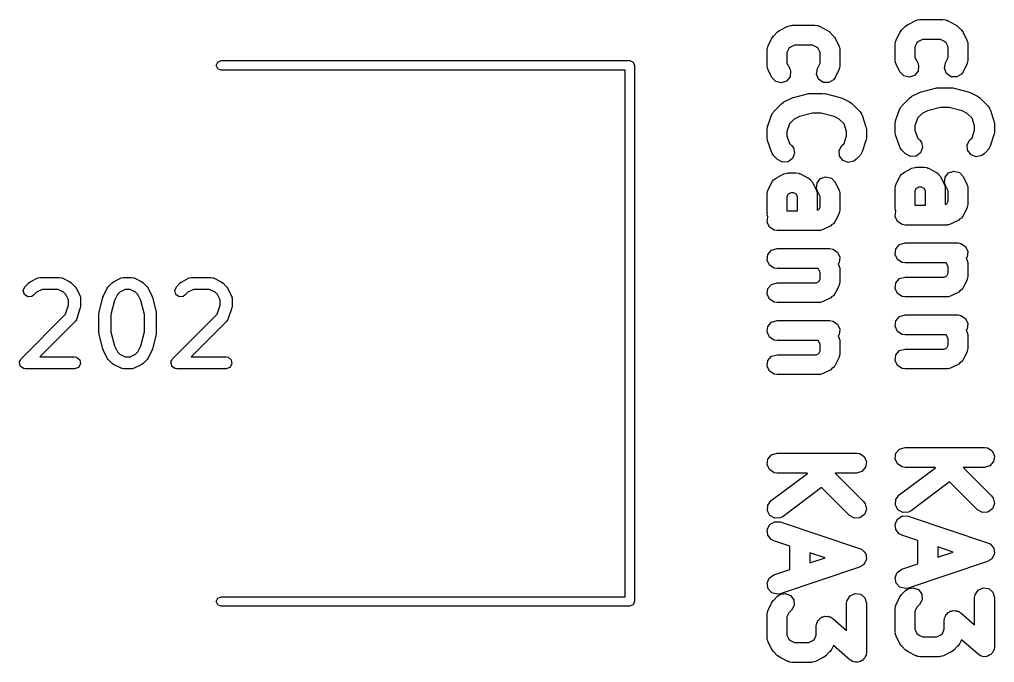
# Model space of a CAD drawing. Extents: x 102 to 173.9, y -124.5 to -76.3.
# Drawn here: x 161.63 to 173.89, y -105.51 to -97.43 of the extents above; entities that cross this region are included whole.
import ezdxf

# ---------------------------------------------------------------- set-up
doc = ezdxf.new("R2010")
doc.units = 0
doc.layers.add('BLACK', color=7, linetype='CONTINUOUS')

msp = doc.modelspace()

# ---------------------------------------------------------------- linework, layer by layer
at = {"layer": 'BLACK', "linetype": 'CONTINUOUS'}
for p, q in [((172.807, -97.4912), (172.902, -97.4436)), ((172.902, -97.4436), (172.936, -97.4323)), ((172.936, -97.4323), (172.948, -97.4335)), ((172.948, -97.4335), (172.958, -97.4304)), ((172.958, -97.4304), (173.244, -97.4304)), ((173.244, -97.4304), (173.28, -97.4355)), ((173.28, -97.4355), (173.289, -97.4416)), ((173.289, -97.4416), (173.3, -97.4436)), ((173.3, -97.4436), (173.395, -97.4912)), ((171.117, -97.6336), (171.165, -97.586)), ((171.165, -97.586), (171.193, -97.5646)), ((171.193, -97.5646), (171.196, -97.5641)), ((171.196, -97.5641), (171.197, -97.5626)), ((171.197, -97.5626), (171.292, -97.515)), ((171.292, -97.515), (171.326, -97.5037)), ((171.326, -97.5037), (171.338, -97.5049)), ((171.338, -97.5049), (171.348, -97.5018)), ((171.348, -97.5018), (171.634, -97.5018)), ((171.634, -97.5018), (171.67, -97.5069)), ((171.67, -97.5069), (171.679, -97.513)), ((171.679, -97.513), (171.69, -97.515)), ((171.69, -97.515), (171.785, -97.5626)), ((171.785, -97.5626), (171.815, -97.5831)), ((171.815, -97.5831), (171.816, -97.585)), ((171.816, -97.585), (171.818, -97.586)), ((171.818, -97.586), (171.865, -97.6336)), ((172.656, -97.6899), (172.704, -97.5947)), ((172.704, -97.5947), (172.724, -97.5653)), ((172.724, -97.5653), (172.726, -97.5641)), ((172.726, -97.5641), (172.727, -97.5622)), ((172.727, -97.5622), (172.775, -97.5146)), ((172.775, -97.5146), (172.803, -97.4931)), ((172.803, -97.4931), (172.806, -97.4927)), ((172.806, -97.4927), (172.807, -97.4912)), ((173.395, -97.4912), (173.425, -97.5117)), ((173.425, -97.5117), (173.426, -97.5136)), ((173.426, -97.5136), (173.428, -97.5146)), ((173.428, -97.5146), (173.475, -97.5622)), ((173.475, -97.5622), (173.497, -97.591)), ((173.497, -97.591), (173.497, -97.5931)), ((173.497, -97.5931), (173.499, -97.5947)), ((173.499, -97.5947), (173.546, -97.6899)), ((171.046, -97.7614), (171.094, -97.6661)), ((171.094, -97.6661), (171.114, -97.6367)), ((171.114, -97.6367), (171.116, -97.6356)), ((171.116, -97.6356), (171.117, -97.6336)), ((171.865, -97.6336), (171.887, -97.6624)), ((171.887, -97.6624), (171.887, -97.6645)), ((171.887, -97.6645), (171.889, -97.6661)), ((171.889, -97.6661), (171.936, -97.7614)), ((172.643, -97.7458), (172.648, -97.7103)), ((172.648, -97.7103), (172.654, -97.701)), ((172.654, -97.701), (172.656, -97.6899)), ((172.918, -97.7247), (172.893, -97.7754)), ((172.937, -97.7057), (172.918, -97.7247)), ((172.988, -97.6804), (172.937, -97.7057)), ((173.215, -97.6804), (172.988, -97.6804)), ((173.265, -97.7057), (173.215, -97.6804)), ((173.284, -97.7247), (173.265, -97.7057)), ((173.309, -97.7754), (173.284, -97.7247)), ((173.546, -97.6899), (173.558, -97.724)), ((173.558, -97.724), (173.556, -97.7351)), ((173.556, -97.7351), (173.559, -97.7458)), ((171.033, -97.8173), (171.038, -97.7818)), ((171.033, -98.0078), (171.033, -97.8173)), ((171.038, -97.7818), (171.044, -97.7724)), ((171.044, -97.7724), (171.046, -97.7614)), ((171.308, -97.7961), (171.283, -97.8468)), ((171.283, -97.8468), (171.283, -97.9782)), ((171.327, -97.7771), (171.308, -97.7961)), ((171.378, -97.7518), (171.327, -97.7771)), ((171.605, -97.7518), (171.378, -97.7518)), ((171.655, -97.7772), (171.605, -97.7518)), ((171.674, -97.7961), (171.655, -97.7772)), ((171.699, -97.8468), (171.674, -97.7961)), ((171.699, -97.9782), (171.699, -97.8468)), ((171.936, -97.7614), (171.948, -97.7954)), ((171.948, -97.7954), (171.946, -97.8065)), ((171.946, -97.8065), (171.949, -97.8173)), ((171.949, -97.8173), (171.949, -98.0078)), ((172.643, -97.9363), (172.643, -97.7458)), ((172.893, -97.7754), (172.893, -97.9068)), ((173.309, -97.9068), (173.309, -97.7754)), ((173.559, -97.7458), (173.559, -97.9363)), ((164.105, -98.0074), (164.123, -97.965)), ((164.123, -97.965), (164.165, -97.9474)), ((164.165, -97.9474), (169.307, -97.9474)), ((169.307, -97.9474), (169.349, -97.965)), ((169.349, -97.965), (169.367, -98.0074)), ((171.283, -97.9782), (171.317, -98.0471)), ((171.665, -98.0471), (171.699, -97.9782)), ((172.646, -97.9471), (172.643, -97.9363)), ((172.645, -97.9582), (172.646, -97.9471)), ((172.656, -97.9922), (172.645, -97.9582)), ((172.893, -97.9068), (172.927, -97.9757)), ((172.927, -97.9757), (172.939, -98.0097)), ((173.263, -98.0449), (173.275, -97.9757)), ((173.275, -97.9757), (173.309, -97.9068)), ((173.548, -97.9812), (173.546, -97.9922)), ((173.554, -97.9718), (173.548, -97.9812)), ((173.559, -97.9363), (173.554, -97.9718)), ((164.123, -98.0498), (164.105, -98.0074)), ((164.165, -98.0674), (164.123, -98.0498)), ((169.247, -98.0674), (164.165, -98.0674)), ((169.247, -104.687), (169.247, -98.0674)), ((169.367, -98.0074), (169.367, -104.747)), ((171.036, -98.0185), (171.033, -98.0078)), ((171.035, -98.0296), (171.036, -98.0185)), ((171.046, -98.0637), (171.035, -98.0296)), ((171.094, -98.1589), (171.046, -98.0637)), ((171.317, -98.0471), (171.329, -98.0811)), ((171.329, -98.0811), (171.321, -98.1511)), ((171.653, -98.1163), (171.665, -98.0471)), ((171.936, -98.0637), (171.889, -98.1589)), ((171.938, -98.0526), (171.936, -98.0637)), ((171.944, -98.0433), (171.938, -98.0526)), ((171.949, -98.0078), (171.944, -98.0433)), ((172.704, -98.0875), (172.656, -97.9922)), ((172.752, -98.139), (172.704, -98.0875)), ((172.931, -98.0797), (172.887, -98.1344)), ((172.939, -98.0097), (172.931, -98.0797)), ((173.289, -98.1099), (173.263, -98.0449)), ((173.499, -98.0875), (173.478, -98.1169)), ((173.546, -97.9922), (173.499, -98.0875)), ((171.142, -98.2104), (171.094, -98.1589)), ((171.21, -98.2279), (171.142, -98.2104)), ((171.277, -98.2058), (171.21, -98.2279)), ((171.321, -98.1511), (171.277, -98.2058)), ((171.679, -98.1814), (171.653, -98.1163)), ((171.737, -98.2216), (171.679, -98.1814)), ((171.808, -98.2242), (171.737, -98.2216)), ((171.868, -98.1883), (171.808, -98.2242)), ((171.889, -98.1589), (171.868, -98.1883)), ((172.82, -98.1565), (172.752, -98.139)), ((172.887, -98.1344), (172.82, -98.1565)), ((173.347, -98.1501), (173.289, -98.1099)), ((173.418, -98.1527), (173.347, -98.1501)), ((173.478, -98.1169), (173.418, -98.1527)), ((172.855, -98.3959), (172.95, -98.3483)), ((172.95, -98.3483), (172.972, -98.3412)), ((172.972, -98.3412), (172.976, -98.3389)), ((172.976, -98.3389), (173.166, -98.2912)), ((173.166, -98.2912), (173.193, -98.2885)), ((173.193, -98.2885), (173.196, -98.2875)), ((173.196, -98.2875), (173.339, -98.2875)), ((173.339, -98.2875), (173.366, -98.2914)), ((173.366, -98.2914), (173.37, -98.2912)), ((173.37, -98.2912), (173.56, -98.3389)), ((173.56, -98.3389), (173.581, -98.3475)), ((173.581, -98.3475), (173.586, -98.3483)), ((173.586, -98.3483), (173.681, -98.3959)), ((171.212, -98.4908), (171.241, -98.4693)), ((171.241, -98.4693), (171.243, -98.4689)), ((171.243, -98.4689), (171.245, -98.4674)), ((171.245, -98.4674), (171.34, -98.4198)), ((171.34, -98.4198), (171.362, -98.4126)), ((171.362, -98.4126), (171.366, -98.4103)), ((171.366, -98.4103), (171.556, -98.3627)), ((171.556, -98.3627), (171.583, -98.36)), ((171.583, -98.36), (171.586, -98.3589)), ((171.586, -98.3589), (171.729, -98.3589)), ((171.729, -98.3589), (171.756, -98.3628)), ((171.756, -98.3628), (171.76, -98.3627)), ((171.76, -98.3627), (171.95, -98.4103)), ((171.95, -98.4103), (171.971, -98.419)), ((171.971, -98.419), (171.976, -98.4198)), ((171.976, -98.4198), (172.071, -98.4674)), ((172.071, -98.4674), (172.1, -98.4879)), ((172.727, -98.5146), (172.822, -98.4194)), ((172.822, -98.4194), (172.851, -98.3979)), ((172.851, -98.3979), (172.853, -98.3974)), ((172.853, -98.3974), (172.855, -98.3959)), ((173.681, -98.3959), (173.71, -98.4164)), ((173.71, -98.4164), (173.711, -98.4183)), ((173.711, -98.4183), (173.713, -98.4194)), ((173.713, -98.4194), (173.809, -98.5146)), ((171.112, -98.5958), (171.117, -98.586)), ((171.117, -98.586), (171.212, -98.4908)), ((172.1, -98.4879), (172.101, -98.4897)), ((172.101, -98.4897), (172.103, -98.4908)), ((172.103, -98.4908), (172.199, -98.586)), ((172.199, -98.586), (172.22, -98.6148)), ((172.649, -98.7063), (172.697, -98.5635)), ((172.697, -98.5635), (172.713, -98.5314)), ((172.713, -98.5314), (172.722, -98.5244)), ((172.722, -98.5244), (172.727, -98.5146)), ((173.05, -98.5781), (172.985, -98.6105)), ((173.212, -98.5375), (173.05, -98.5781)), ((173.324, -98.5375), (173.212, -98.5375)), ((173.486, -98.5781), (173.324, -98.5375)), ((173.551, -98.6105), (173.486, -98.5781)), ((173.809, -98.5146), (173.83, -98.5433)), ((173.83, -98.5433), (173.832, -98.5543)), ((173.832, -98.5543), (173.839, -98.5635)), ((173.839, -98.5635), (173.886, -98.7063)), ((171.039, -98.7777), (171.087, -98.6349)), ((171.087, -98.6349), (171.103, -98.6028)), ((171.103, -98.6028), (171.112, -98.5958)), ((171.375, -98.6819), (171.315, -98.7419)), ((171.44, -98.6495), (171.375, -98.6819)), ((171.602, -98.6089), (171.44, -98.6495)), ((171.714, -98.6089), (171.602, -98.6089)), ((171.876, -98.6495), (171.714, -98.6089)), ((171.941, -98.6819), (171.876, -98.6495)), ((172.001, -98.7419), (171.941, -98.6819)), ((172.22, -98.6148), (172.222, -98.6257)), ((172.222, -98.6257), (172.229, -98.6349)), ((172.229, -98.6349), (172.276, -98.7777)), ((172.643, -98.7458), (172.648, -98.7103)), ((172.648, -98.7103), (172.649, -98.7085)), ((172.649, -98.7085), (172.649, -98.7063)), ((172.925, -98.6705), (172.893, -98.7661)), ((172.985, -98.6105), (172.925, -98.6705)), ((173.611, -98.6705), (173.551, -98.6105)), ((173.643, -98.7661), (173.611, -98.6705)), ((173.886, -98.7063), (173.893, -98.7416)), ((171.033, -98.8173), (171.038, -98.7818)), ((171.033, -98.9125), (171.033, -98.8173)), ((171.038, -98.7818), (171.039, -98.7799)), ((171.039, -98.7799), (171.039, -98.7777)), ((171.315, -98.7419), (171.283, -98.8376)), ((171.283, -98.8376), (171.283, -98.8922)), ((172.033, -98.8376), (172.001, -98.7419)), ((172.033, -98.8922), (172.033, -98.8376)), ((172.276, -98.7777), (172.283, -98.8131)), ((172.283, -98.8131), (172.282, -98.8152)), ((172.282, -98.8152), (172.283, -98.8173)), ((172.283, -98.8173), (172.283, -98.9125)), ((172.643, -98.8411), (172.643, -98.7458)), ((172.893, -98.7661), (172.893, -98.8208)), ((172.893, -98.8208), (172.925, -98.9164)), ((173.611, -98.9164), (173.643, -98.8208)), ((173.643, -98.8208), (173.643, -98.7661)), ((173.893, -98.7416), (173.892, -98.7437)), ((173.892, -98.7437), (173.893, -98.7458)), ((173.893, -98.7458), (173.893, -98.8411)), ((171.033, -98.9146), (171.033, -98.9125)), ((171.033, -98.9167), (171.033, -98.9146)), ((171.039, -98.952), (171.033, -98.9167)), ((171.087, -99.0949), (171.039, -98.952)), ((171.283, -98.8922), (171.315, -98.9878)), ((172.001, -98.9878), (172.033, -98.8922)), ((172.276, -98.952), (172.229, -99.0949)), ((172.278, -98.948), (172.276, -98.9499)), ((172.276, -98.9499), (172.276, -98.952)), ((172.283, -98.9125), (172.278, -98.948)), ((172.643, -98.8432), (172.643, -98.8411)), ((172.643, -98.8453), (172.643, -98.8432)), ((172.649, -98.8806), (172.643, -98.8453)), ((172.697, -99.0235), (172.649, -98.8806)), ((172.925, -98.9164), (172.951, -98.9432)), ((172.951, -98.9432), (172.973, -98.9719)), ((173.55, -99.0049), (173.584, -98.9432)), ((173.584, -98.9432), (173.611, -98.9164)), ((173.886, -98.8806), (173.839, -99.0235)), ((173.888, -98.8766), (173.886, -98.8784)), ((173.886, -98.8784), (173.886, -98.8806)), ((173.893, -98.8411), (173.888, -98.8766)), ((171.315, -98.9878), (171.341, -99.0146)), ((171.341, -99.0146), (171.363, -99.0433)), ((171.363, -99.0433), (171.378, -99.1121)), ((171.94, -99.0764), (171.974, -99.0146)), ((171.945, -99.1466), (171.94, -99.0764)), ((171.974, -99.0146), (172.001, -98.9878)), ((172.703, -99.0327), (172.697, -99.0235)), ((172.706, -99.0436), (172.703, -99.0327)), ((172.727, -99.0723), (172.706, -99.0436)), ((172.775, -99.1199), (172.727, -99.0723)), ((172.988, -99.0407), (172.963, -99.1066)), ((172.973, -98.9719), (172.988, -99.0407)), ((173.555, -99.0751), (173.55, -99.0049)), ((173.598, -99.1315), (173.555, -99.0751)), ((173.809, -99.0723), (173.761, -99.1199)), ((173.814, -99.0625), (173.809, -99.0723)), ((173.823, -99.0555), (173.814, -99.0625)), ((173.839, -99.0235), (173.823, -99.0555)), ((171.093, -99.1041), (171.087, -99.0949)), ((171.096, -99.115), (171.093, -99.1041)), ((171.117, -99.1438), (171.096, -99.115)), ((171.165, -99.1914), (171.117, -99.1438)), ((171.226, -99.2251), (171.165, -99.1914)), ((171.353, -99.178), (171.297, -99.2201)), ((171.378, -99.1121), (171.353, -99.178)), ((171.988, -99.203), (171.945, -99.1466)), ((172.053, -99.2277), (171.988, -99.203)), ((172.151, -99.1914), (172.122, -99.2128)), ((172.199, -99.1438), (172.151, -99.1914)), ((172.204, -99.1339), (172.199, -99.1438)), ((172.213, -99.127), (172.204, -99.1339)), ((172.229, -99.0949), (172.213, -99.127)), ((172.836, -99.1537), (172.775, -99.1199)), ((172.907, -99.1487), (172.836, -99.1537)), ((172.963, -99.1066), (172.907, -99.1487)), ((173.663, -99.1562), (173.598, -99.1315)), ((173.732, -99.1414), (173.663, -99.1562)), ((173.761, -99.1199), (173.732, -99.1414)), ((171.297, -99.2201), (171.226, -99.2251)), ((172.122, -99.2128), (172.053, -99.2277)), ((172.76, -99.3483), (172.855, -99.3007)), ((172.855, -99.3007), (172.889, -99.2894)), ((172.889, -99.2894), (172.9, -99.2907)), ((172.9, -99.2907), (172.911, -99.2875)), ((172.911, -99.2875), (173.006, -99.2875)), ((173.006, -99.2875), (173.041, -99.2927)), ((173.041, -99.2927), (173.051, -99.2987)), ((173.051, -99.2987), (173.062, -99.3007)), ((173.062, -99.3007), (173.157, -99.3483)), ((171.101, -99.4645), (171.114, -99.4462)), ((171.114, -99.4462), (171.133, -99.4349)), ((171.133, -99.4349), (171.15, -99.4198)), ((171.15, -99.4198), (171.245, -99.3721)), ((171.245, -99.3721), (171.279, -99.3609)), ((171.279, -99.3609), (171.29, -99.3621)), ((171.29, -99.3621), (171.301, -99.3589)), ((171.301, -99.3589), (171.396, -99.3589)), ((171.396, -99.3589), (171.431, -99.3641)), ((171.431, -99.3641), (171.441, -99.3702)), ((171.441, -99.3702), (171.452, -99.3721)), ((171.452, -99.3721), (171.547, -99.4198)), ((171.547, -99.4198), (171.552, -99.4234)), ((171.552, -99.4234), (171.555, -99.4241)), ((171.555, -99.4241), (171.558, -99.4275)), ((171.558, -99.4275), (171.577, -99.4402)), ((171.577, -99.4402), (171.588, -99.4594)), ((171.661, -99.4835), (171.706, -99.4287)), ((171.706, -99.4287), (171.773, -99.4066)), ((171.773, -99.4066), (171.841, -99.4241)), ((171.841, -99.4241), (171.889, -99.4757)), ((172.656, -99.4995), (172.704, -99.4042)), ((172.704, -99.4042), (172.707, -99.399)), ((172.707, -99.399), (172.708, -99.3962)), ((172.708, -99.3962), (172.711, -99.3931)), ((172.711, -99.3931), (172.724, -99.3748)), ((172.724, -99.3748), (172.743, -99.3635)), ((172.743, -99.3635), (172.76, -99.3483)), ((173.157, -99.3483), (173.162, -99.352)), ((173.162, -99.352), (173.165, -99.3527)), ((173.165, -99.3527), (173.168, -99.3561)), ((173.168, -99.3561), (173.187, -99.3688)), ((173.187, -99.3688), (173.198, -99.3879)), ((173.198, -99.3879), (173.213, -99.4042)), ((173.213, -99.4042), (173.261, -99.4995)), ((173.264, -99.482), (173.271, -99.412)), ((173.271, -99.412), (173.316, -99.3573)), ((173.316, -99.3573), (173.383, -99.3352)), ((173.383, -99.3352), (173.451, -99.3527)), ((173.451, -99.3527), (173.499, -99.4042)), ((173.499, -99.4042), (173.546, -99.4995)), ((171.044, -99.5819), (171.046, -99.5709)), ((171.046, -99.5709), (171.094, -99.4757)), ((171.094, -99.4757), (171.097, -99.4704)), ((171.097, -99.4704), (171.098, -99.4677)), ((171.098, -99.4677), (171.101, -99.4645)), ((171.588, -99.4594), (171.603, -99.4757)), ((171.603, -99.4757), (171.651, -99.5709)), ((171.651, -99.5709), (171.662, -99.605)), ((171.654, -99.5534), (171.661, -99.4835)), ((171.665, -99.5875), (171.654, -99.5534)), ((171.889, -99.4757), (171.936, -99.5709)), ((171.936, -99.5709), (171.948, -99.605)), ((172.643, -99.5554), (172.648, -99.5199)), ((172.643, -99.7935), (172.643, -99.5554)), ((172.648, -99.5199), (172.654, -99.5105)), ((172.654, -99.5105), (172.656, -99.4995)), ((172.909, -99.5533), (172.893, -99.5849)), ((172.94, -99.5375), (172.909, -99.5533)), ((172.976, -99.5375), (172.94, -99.5375)), ((173.008, -99.5533), (172.976, -99.5375)), ((173.024, -99.5849), (173.008, -99.5533)), ((173.261, -99.4995), (173.272, -99.5335)), ((173.275, -99.516), (173.264, -99.482)), ((173.272, -99.5335), (173.271, -99.5446)), ((173.271, -99.5446), (173.274, -99.5554)), ((173.274, -99.5554), (173.274, -99.7579)), ((173.309, -99.5849), (173.275, -99.516)), ((173.546, -99.4995), (173.558, -99.5335)), ((173.558, -99.5335), (173.556, -99.5446)), ((173.556, -99.5446), (173.559, -99.5554)), ((173.559, -99.5554), (173.559, -99.7458)), ((171.033, -99.6268), (171.038, -99.5913)), ((171.033, -99.8649), (171.033, -99.6268)), ((171.038, -99.5913), (171.044, -99.5819)), ((171.299, -99.6247), (171.283, -99.6563)), ((171.283, -99.6563), (171.283, -99.8351)), ((171.33, -99.6089), (171.299, -99.6247)), ((171.366, -99.6089), (171.33, -99.6089)), ((171.398, -99.6247), (171.366, -99.6089)), ((171.414, -99.6563), (171.398, -99.6247)), ((171.414, -99.8351), (171.414, -99.6563)), ((171.662, -99.605), (171.661, -99.6161)), ((171.661, -99.6161), (171.664, -99.6268)), ((171.664, -99.6268), (171.664, -99.8293)), ((171.699, -99.6563), (171.665, -99.5875)), ((171.699, -99.7878), (171.699, -99.6563)), ((171.948, -99.605), (171.946, -99.6161)), ((171.946, -99.6161), (171.949, -99.6268)), ((171.949, -99.6268), (171.949, -99.8173)), ((172.893, -99.5849), (172.893, -99.7637)), ((173.024, -99.7637), (173.024, -99.5849)), ((173.309, -99.7163), (173.309, -99.5849)), ((171.664, -99.8293), (171.684, -99.8193)), ((171.684, -99.8193), (171.699, -99.7878)), ((171.949, -99.8173), (171.944, -99.8528)), ((172.646, -99.8042), (172.643, -99.7935)), ((172.645, -99.8153), (172.646, -99.8042)), ((172.653, -99.8416), (172.645, -99.8153)), ((172.893, -99.7637), (173.024, -99.7637)), ((173.274, -99.7579), (173.294, -99.7479)), ((173.294, -99.7479), (173.309, -99.7163)), ((173.546, -99.8017), (173.499, -99.897)), ((173.548, -99.7907), (173.546, -99.8017)), ((173.554, -99.7813), (173.548, -99.7907)), ((173.559, -99.7458), (173.554, -99.7813)), ((171.036, -99.8756), (171.033, -99.8649)), ((171.034, -99.9777), (171.043, -99.913)), ((171.035, -99.8867), (171.036, -99.8756)), ((171.043, -99.913), (171.035, -99.8867)), ((171.283, -99.8351), (171.414, -99.8351)), ((171.936, -99.8732), (171.889, -99.9684)), ((171.938, -99.8622), (171.936, -99.8732)), ((171.944, -99.8528), (171.938, -99.8622)), ((172.644, -99.9063), (172.653, -99.8416)), ((172.673, -99.9704), (172.644, -99.9063)), ((173.459, -99.9377), (173.443, -99.9529)), ((173.478, -99.9264), (173.459, -99.9377)), ((173.491, -99.9081), (173.478, -99.9264)), ((173.494, -99.905), (173.491, -99.9081)), ((173.495, -99.9023), (173.494, -99.905)), ((173.499, -99.897), (173.495, -99.9023)), ((171.063, -100.042), (171.034, -99.9777)), ((171.122, -100.08), (171.063, -100.042)), ((171.833, -100.024), (171.738, -100.072)), ((171.849, -100.009), (171.833, -100.024)), ((171.868, -99.9979), (171.849, -100.009)), ((171.881, -99.9795), (171.868, -99.9979)), ((171.884, -99.9764), (171.881, -99.9795)), ((171.885, -99.9737), (171.884, -99.9764)), ((171.889, -99.9684), (171.885, -99.9737)), ((172.732, -100.009), (172.673, -99.9704)), ((172.768, -100.014), (172.732, -100.009)), ((173.292, -100.014), (172.768, -100.014)), ((173.302, -100.011), (173.292, -100.014)), ((173.313, -100.012), (173.302, -100.011)), ((173.348, -100.001), (173.313, -100.012)), ((173.443, -99.9529), (173.348, -100.001)), ((171.158, -100.085), (171.122, -100.08)), ((171.682, -100.085), (171.158, -100.085)), ((171.692, -100.082), (171.682, -100.085)), ((171.703, -100.083), (171.692, -100.082)), ((171.738, -100.072), (171.703, -100.083)), ((171.09, -100.331), (171.158, -100.311)), ((171.158, -100.311), (171.824, -100.311)), ((171.824, -100.311), (171.86, -100.316)), ((172.654, -100.313), (172.7, -100.26)), ((172.7, -100.26), (172.768, -100.24)), ((172.768, -100.24), (173.434, -100.24)), ((173.434, -100.24), (173.47, -100.245)), ((173.47, -100.245), (173.529, -100.283)), ((173.529, -100.283), (173.558, -100.347)), ((171.034, -100.454), (171.044, -100.384)), ((171.044, -100.384), (171.09, -100.331)), ((171.86, -100.316), (171.919, -100.355)), ((171.919, -100.355), (171.948, -100.419)), ((171.948, -100.419), (171.938, -100.488)), ((172.644, -100.383), (172.654, -100.313)), ((172.673, -100.447), (172.644, -100.383)), ((173.548, -100.417), (173.536, -100.431)), ((173.536, -100.431), (173.546, -100.452)), ((173.558, -100.347), (173.548, -100.417)), ((171.063, -100.518), (171.034, -100.454)), ((171.122, -100.556), (171.063, -100.518)), ((171.158, -100.561), (171.122, -100.556)), ((171.938, -100.488), (171.926, -100.502)), ((171.926, -100.502), (171.936, -100.523)), ((171.936, -100.523), (171.948, -100.557)), ((172.732, -100.485), (172.673, -100.447)), ((172.768, -100.49), (172.732, -100.485)), ((173.286, -100.49), (172.768, -100.49)), ((173.309, -100.537), (173.286, -100.49)), ((173.309, -100.621), (173.309, -100.537)), ((173.546, -100.452), (173.558, -100.486)), ((173.558, -100.486), (173.556, -100.497)), ((173.556, -100.497), (173.559, -100.508)), ((173.559, -100.508), (173.559, -100.651)), ((161.861, -100.68), (161.886, -100.673)), ((161.886, -100.673), (161.891, -100.674)), ((161.891, -100.674), (161.895, -100.673)), ((161.895, -100.673), (162.133, -100.673)), ((162.133, -100.673), (162.159, -100.677)), ((162.159, -100.677), (162.162, -100.68)), ((162.909, -100.68), (162.934, -100.673)), ((162.934, -100.673), (162.938, -100.674)), ((162.938, -100.674), (162.943, -100.673)), ((162.943, -100.673), (163.038, -100.673)), ((163.038, -100.673), (163.063, -100.677)), ((163.063, -100.677), (163.067, -100.68)), ((163.766, -100.68), (163.791, -100.673)), ((163.791, -100.673), (163.795, -100.674)), ((163.795, -100.674), (163.8, -100.673)), ((163.8, -100.673), (164.038, -100.673)), ((164.038, -100.673), (164.063, -100.677)), ((164.063, -100.677), (164.067, -100.68)), ((171.676, -100.561), (171.158, -100.561)), ((171.699, -100.609), (171.676, -100.561)), ((171.699, -100.693), (171.699, -100.609)), ((171.948, -100.557), (171.946, -100.568)), ((171.946, -100.568), (171.949, -100.579)), ((171.949, -100.579), (171.949, -100.722)), ((172.7, -100.688), (172.768, -100.668)), ((172.768, -100.668), (173.262, -100.668)), ((173.262, -100.668), (173.294, -100.653)), ((173.294, -100.653), (173.309, -100.621)), ((173.559, -100.651), (173.554, -100.686)), ((161.677, -100.836), (161.699, -100.79)), ((161.699, -100.79), (161.747, -100.742)), ((161.747, -100.742), (161.765, -100.729)), ((161.765, -100.729), (161.766, -100.728)), ((161.766, -100.728), (161.861, -100.68)), ((162.162, -100.68), (162.167, -100.68)), ((162.167, -100.68), (162.262, -100.728)), ((162.262, -100.728), (162.28, -100.741)), ((162.28, -100.741), (162.281, -100.742)), ((162.281, -100.742), (162.329, -100.79)), ((162.329, -100.79), (162.342, -100.808)), ((162.733, -100.809), (162.746, -100.791)), ((162.746, -100.791), (162.747, -100.79)), ((162.747, -100.79), (162.794, -100.742)), ((162.794, -100.742), (162.813, -100.729)), ((162.813, -100.729), (162.814, -100.728)), ((162.814, -100.728), (162.909, -100.68)), ((163.067, -100.68), (163.071, -100.68)), ((163.071, -100.68), (163.167, -100.728)), ((163.167, -100.728), (163.185, -100.741)), ((163.185, -100.741), (163.186, -100.742)), ((163.186, -100.742), (163.234, -100.79)), ((163.234, -100.79), (163.247, -100.808)), ((163.582, -100.836), (163.604, -100.79)), ((163.604, -100.79), (163.651, -100.742)), ((163.651, -100.742), (163.67, -100.729)), ((163.67, -100.729), (163.671, -100.728)), ((163.671, -100.728), (163.766, -100.68)), ((164.067, -100.68), (164.071, -100.68)), ((164.071, -100.68), (164.167, -100.728)), ((164.167, -100.728), (164.185, -100.741)), ((164.185, -100.741), (164.186, -100.742)), ((164.186, -100.742), (164.234, -100.79)), ((164.234, -100.79), (164.247, -100.808)), ((171.044, -100.813), (171.09, -100.76)), ((171.09, -100.76), (171.158, -100.74)), ((171.158, -100.74), (171.652, -100.74)), ((171.652, -100.74), (171.684, -100.724)), ((171.684, -100.724), (171.699, -100.693)), ((171.936, -100.778), (171.889, -100.873)), ((171.938, -100.767), (171.936, -100.778)), ((171.944, -100.758), (171.938, -100.767)), ((171.949, -100.722), (171.944, -100.758)), ((172.644, -100.811), (172.654, -100.741)), ((172.654, -100.741), (172.7, -100.688)), ((173.546, -100.707), (173.499, -100.802)), ((173.548, -100.696), (173.546, -100.707)), ((173.554, -100.686), (173.548, -100.696)), ((161.691, -100.886), (161.677, -100.836)), ((161.733, -100.915), (161.691, -100.886)), ((161.784, -100.911), (161.733, -100.915)), ((161.805, -100.896), (161.784, -100.911)), ((161.844, -100.857), (161.805, -100.896)), ((161.913, -100.823), (161.844, -100.857)), ((162.115, -100.823), (161.913, -100.823)), ((162.184, -100.857), (162.115, -100.823)), ((162.214, -100.887), (162.184, -100.857)), ((162.248, -100.956), (162.214, -100.887)), ((162.342, -100.808), (162.343, -100.809)), ((162.343, -100.809), (162.391, -100.905)), ((162.391, -100.905), (162.398, -100.929)), ((162.632, -101.11), (162.679, -100.92)), ((162.679, -100.92), (162.685, -100.908)), ((162.685, -100.905), (162.733, -100.809)), ((162.685, -100.908), (162.685, -100.905)), ((162.861, -100.887), (162.823, -100.964)), ((162.892, -100.857), (162.861, -100.887)), ((162.96, -100.823), (162.892, -100.857)), ((163.02, -100.823), (162.96, -100.823)), ((163.089, -100.857), (163.02, -100.823)), ((163.119, -100.887), (163.089, -100.857)), ((163.157, -100.964), (163.119, -100.887)), ((163.247, -100.808), (163.248, -100.809)), ((163.248, -100.809), (163.295, -100.905)), ((163.295, -100.905), (163.299, -100.917)), ((163.299, -100.917), (163.301, -100.92)), ((163.301, -100.92), (163.349, -101.11)), ((163.595, -100.886), (163.582, -100.836)), ((163.637, -100.915), (163.595, -100.886)), ((163.689, -100.911), (163.637, -100.915)), ((163.71, -100.896), (163.689, -100.911)), ((163.749, -100.857), (163.71, -100.896)), ((163.817, -100.823), (163.749, -100.857)), ((164.02, -100.823), (163.817, -100.823)), ((164.089, -100.857), (164.02, -100.823)), ((164.119, -100.887), (164.089, -100.857)), ((164.153, -100.956), (164.119, -100.887)), ((164.247, -100.808), (164.248, -100.809)), ((164.248, -100.809), (164.295, -100.905)), ((164.295, -100.905), (164.303, -100.929)), ((171.034, -100.883), (171.044, -100.813)), ((171.063, -100.947), (171.034, -100.883)), ((171.849, -100.914), (171.833, -100.929)), ((171.868, -100.903), (171.849, -100.914)), ((171.881, -100.884), (171.868, -100.903)), ((171.884, -100.881), (171.881, -100.884)), ((171.885, -100.878), (171.884, -100.881)), ((171.889, -100.873), (171.885, -100.878)), ((172.673, -100.875), (172.644, -100.811)), ((172.732, -100.913), (172.673, -100.875)), ((172.768, -100.918), (172.732, -100.913)), ((173.292, -100.918), (172.768, -100.918)), ((173.302, -100.915), (173.292, -100.918)), ((173.313, -100.917), (173.302, -100.915)), ((173.348, -100.905), (173.313, -100.917)), ((173.443, -100.858), (173.348, -100.905)), ((173.459, -100.843), (173.443, -100.858)), ((173.478, -100.831), (173.459, -100.843)), ((173.491, -100.813), (173.478, -100.831)), ((173.494, -100.81), (173.491, -100.813)), ((173.495, -100.807), (173.494, -100.81)), ((173.499, -100.802), (173.495, -100.807)), ((162.21, -101.136), (162.248, -101.021)), ((162.248, -101.021), (162.248, -100.956)), ((162.398, -101.033), (162.395, -101.055)), ((162.398, -100.929), (162.397, -100.934)), ((162.397, -100.934), (162.398, -100.938)), ((162.398, -100.938), (162.398, -101.033)), ((162.823, -100.964), (162.779, -101.138)), ((163.201, -101.138), (163.157, -100.964)), ((164.115, -101.136), (164.153, -101.021)), ((164.153, -101.021), (164.153, -100.956)), ((164.303, -101.033), (164.299, -101.055)), ((164.303, -100.929), (164.302, -100.934)), ((164.302, -100.934), (164.303, -100.938)), ((164.303, -100.938), (164.303, -101.033)), ((171.122, -100.985), (171.063, -100.947)), ((171.158, -100.99), (171.122, -100.985)), ((171.682, -100.99), (171.158, -100.99)), ((171.692, -100.987), (171.682, -100.99)), ((171.703, -100.988), (171.692, -100.987)), ((171.738, -100.977), (171.703, -100.988)), ((171.833, -100.929), (171.738, -100.977)), ((161.651, -101.695), (162.21, -101.136)), ((162.395, -101.057), (162.347, -101.2)), ((162.395, -101.055), (162.395, -101.057)), ((162.629, -101.129), (162.632, -101.114)), ((162.629, -101.367), (162.629, -101.129)), ((162.632, -101.114), (162.632, -101.11)), ((162.779, -101.138), (162.779, -101.357)), ((163.201, -101.357), (163.201, -101.138)), ((163.349, -101.11), (163.35, -101.125)), ((163.35, -101.125), (163.351, -101.129)), ((163.351, -101.129), (163.351, -101.367)), ((163.556, -101.695), (164.115, -101.136)), ((164.299, -101.057), (164.252, -101.2)), ((164.299, -101.055), (164.299, -101.057)), ((172.654, -101.218), (172.7, -101.164)), ((172.7, -101.164), (172.768, -101.145)), ((172.768, -101.145), (173.434, -101.145)), ((173.434, -101.145), (173.47, -101.15)), ((173.47, -101.15), (173.529, -101.188)), ((162.329, -101.229), (161.886, -101.673)), ((162.331, -101.225), (162.329, -101.229)), ((162.335, -101.223), (162.331, -101.225)), ((162.347, -101.2), (162.335, -101.223)), ((164.234, -101.229), (163.79, -101.673)), ((164.236, -101.225), (164.234, -101.229)), ((164.239, -101.223), (164.236, -101.225)), ((164.252, -101.2), (164.239, -101.223)), ((171.034, -101.359), (171.044, -101.289)), ((171.044, -101.289), (171.09, -101.236)), ((171.09, -101.236), (171.158, -101.216)), ((171.158, -101.216), (171.824, -101.216)), ((171.824, -101.216), (171.86, -101.221)), ((171.86, -101.221), (171.919, -101.259)), ((171.919, -101.259), (171.948, -101.323)), ((172.644, -101.287), (172.654, -101.218)), ((172.673, -101.351), (172.644, -101.287)), ((173.529, -101.188), (173.558, -101.252)), ((173.558, -101.252), (173.548, -101.322)), ((162.631, -101.37), (162.629, -101.367)), ((162.632, -101.385), (162.631, -101.37)), ((162.679, -101.575), (162.632, -101.385)), ((162.779, -101.357), (162.823, -101.531)), ((163.157, -101.531), (163.201, -101.357)), ((163.349, -101.385), (163.301, -101.575)), ((163.351, -101.367), (163.348, -101.381)), ((163.348, -101.381), (163.349, -101.385)), ((171.063, -101.423), (171.034, -101.359)), ((171.938, -101.393), (171.926, -101.407)), ((171.926, -101.407), (171.936, -101.428)), ((171.948, -101.323), (171.938, -101.393)), ((172.732, -101.39), (172.673, -101.351)), ((172.768, -101.395), (172.732, -101.39)), ((173.286, -101.395), (172.768, -101.395)), ((173.309, -101.442), (173.286, -101.395)), ((173.548, -101.322), (173.536, -101.336)), ((173.536, -101.336), (173.546, -101.357)), ((173.546, -101.357), (173.558, -101.391)), ((173.558, -101.391), (173.556, -101.402)), ((173.556, -101.402), (173.559, -101.413)), ((173.559, -101.413), (173.559, -101.555)), ((162.823, -101.531), (162.861, -101.608)), ((163.119, -101.608), (163.157, -101.531)), ((171.122, -101.461), (171.063, -101.423)), ((171.158, -101.466), (171.122, -101.461)), ((171.676, -101.466), (171.158, -101.466)), ((171.699, -101.513), (171.676, -101.466)), ((171.699, -101.597), (171.699, -101.513)), ((171.936, -101.428), (171.948, -101.462)), ((171.948, -101.462), (171.946, -101.473)), ((171.946, -101.473), (171.949, -101.484)), ((171.949, -101.484), (171.949, -101.627)), ((173.294, -101.557), (173.309, -101.526)), ((173.309, -101.526), (173.309, -101.442)), ((162.681, -101.578), (162.679, -101.575)), ((162.685, -101.591), (162.681, -101.578)), ((162.733, -101.686), (162.685, -101.591)), ((162.861, -101.608), (162.892, -101.638)), ((162.892, -101.638), (162.96, -101.673)), ((163.02, -101.673), (163.089, -101.638)), ((163.089, -101.638), (163.119, -101.608)), ((163.295, -101.591), (163.248, -101.686)), ((163.296, -101.587), (163.295, -101.591)), ((163.301, -101.575), (163.296, -101.587)), ((171.09, -101.664), (171.158, -101.645)), ((171.158, -101.645), (171.652, -101.645)), ((171.652, -101.645), (171.684, -101.629)), ((171.684, -101.629), (171.699, -101.597)), ((171.949, -101.627), (171.944, -101.662)), ((172.644, -101.716), (172.654, -101.646)), ((172.654, -101.646), (172.7, -101.593)), ((172.7, -101.593), (172.768, -101.573)), ((172.768, -101.573), (173.262, -101.573)), ((173.262, -101.573), (173.294, -101.557)), ((173.546, -101.611), (173.499, -101.707)), ((173.548, -101.6), (173.546, -101.611)), ((173.554, -101.591), (173.548, -101.6)), ((173.559, -101.555), (173.554, -101.591)), ((161.63, -101.741), (161.631, -101.738)), ((161.636, -101.763), (161.63, -101.741)), ((161.631, -101.735), (161.642, -101.715)), ((161.631, -101.738), (161.631, -101.735)), ((161.639, -101.785), (161.636, -101.763)), ((161.642, -101.715), (161.651, -101.695)), ((161.886, -101.673), (162.323, -101.673)), ((162.323, -101.673), (162.349, -101.677)), ((162.349, -101.677), (162.388, -101.71)), ((162.397, -101.761), (162.372, -101.805)), ((162.388, -101.71), (162.397, -101.761)), ((162.734, -101.687), (162.733, -101.686)), ((162.747, -101.705), (162.734, -101.687)), ((162.794, -101.753), (162.747, -101.705)), ((162.796, -101.754), (162.794, -101.753)), ((162.814, -101.767), (162.796, -101.754)), ((162.909, -101.815), (162.814, -101.767)), ((162.96, -101.673), (163.02, -101.673)), ((163.167, -101.767), (163.071, -101.815)), ((163.168, -101.766), (163.167, -101.767)), ((163.186, -101.753), (163.168, -101.766)), ((163.234, -101.705), (163.186, -101.753)), ((163.248, -101.686), (163.234, -101.704)), ((163.234, -101.704), (163.234, -101.705)), ((163.534, -101.741), (163.536, -101.738)), ((163.54, -101.763), (163.534, -101.741)), ((163.535, -101.735), (163.547, -101.715)), ((163.536, -101.738), (163.535, -101.735)), ((163.544, -101.785), (163.54, -101.763)), ((163.547, -101.715), (163.556, -101.695)), ((163.79, -101.673), (164.228, -101.673)), ((164.228, -101.673), (164.254, -101.677)), ((164.254, -101.677), (164.293, -101.71)), ((164.302, -101.761), (164.276, -101.805)), ((164.293, -101.71), (164.302, -101.761)), ((171.034, -101.787), (171.044, -101.718)), ((171.044, -101.718), (171.09, -101.664)), ((171.889, -101.778), (171.885, -101.783)), ((171.936, -101.683), (171.889, -101.778)), ((171.938, -101.672), (171.936, -101.683)), ((171.944, -101.662), (171.938, -101.672)), ((172.673, -101.78), (172.644, -101.716)), ((172.732, -101.818), (172.673, -101.78)), ((173.443, -101.762), (173.348, -101.81)), ((173.459, -101.747), (173.443, -101.762)), ((173.478, -101.736), (173.459, -101.747)), ((173.491, -101.718), (173.478, -101.736)), ((173.494, -101.714), (173.491, -101.718)), ((173.495, -101.712), (173.494, -101.714)), ((173.499, -101.707), (173.495, -101.712)), ((161.642, -101.787), (161.639, -101.785)), ((161.643, -101.791), (161.642, -101.787)), ((161.662, -101.804), (161.643, -101.791)), ((161.679, -101.818), (161.662, -101.804)), ((161.683, -101.819), (161.679, -101.818)), ((161.685, -101.82), (161.683, -101.819)), ((161.688, -101.82), (161.685, -101.82)), ((161.704, -101.823), (161.688, -101.82)), ((162.323, -101.823), (161.704, -101.823)), ((162.372, -101.805), (162.323, -101.823)), ((162.913, -101.815), (162.909, -101.815)), ((162.917, -101.818), (162.913, -101.815)), ((162.943, -101.823), (162.917, -101.818)), ((163.038, -101.823), (162.943, -101.823)), ((163.042, -101.821), (163.038, -101.823)), ((163.046, -101.822), (163.042, -101.821)), ((163.071, -101.815), (163.046, -101.822)), ((163.547, -101.787), (163.544, -101.785)), ((163.548, -101.791), (163.547, -101.787)), ((163.566, -101.804), (163.548, -101.791)), ((163.584, -101.818), (163.566, -101.804)), ((163.588, -101.819), (163.584, -101.818)), ((163.59, -101.82), (163.588, -101.819)), ((163.593, -101.82), (163.59, -101.82)), ((163.609, -101.823), (163.593, -101.82)), ((164.228, -101.823), (163.609, -101.823)), ((164.276, -101.805), (164.228, -101.823)), ((171.063, -101.851), (171.034, -101.787)), ((171.122, -101.89), (171.063, -101.851)), ((171.158, -101.895), (171.122, -101.89)), ((171.682, -101.895), (171.158, -101.895)), ((171.692, -101.892), (171.682, -101.895)), ((171.703, -101.893), (171.692, -101.892)), ((171.738, -101.881), (171.703, -101.893)), ((171.833, -101.834), (171.738, -101.881)), ((171.849, -101.819), (171.833, -101.834)), ((171.868, -101.807), (171.849, -101.819)), ((171.881, -101.789), (171.868, -101.807)), ((171.884, -101.786), (171.881, -101.789)), ((171.885, -101.783), (171.884, -101.786)), ((172.768, -101.823), (172.732, -101.818)), ((173.292, -101.823), (172.768, -101.823)), ((173.302, -101.82), (173.292, -101.823)), ((173.313, -101.821), (173.302, -101.82)), ((173.348, -101.81), (173.313, -101.821)), ((171.09, -102.903), (171.158, -102.883)), ((171.158, -102.883), (172.158, -102.883)), ((172.158, -102.883), (172.193, -102.888)), ((172.644, -102.954), (172.654, -102.884)), ((172.654, -102.884), (172.7, -102.831)), ((172.7, -102.831), (172.768, -102.811)), ((172.768, -102.811), (173.768, -102.811)), ((173.768, -102.811), (173.803, -102.816)), ((173.803, -102.816), (173.862, -102.855)), ((173.862, -102.855), (173.892, -102.919)), ((171.034, -103.025), (171.044, -102.956)), ((171.044, -102.956), (171.09, -102.903)), ((172.193, -102.888), (172.252, -102.926)), ((172.252, -102.926), (172.282, -102.99)), ((172.282, -102.99), (172.271, -103.06)), ((172.673, -103.018), (172.644, -102.954)), ((173.881, -102.988), (173.835, -103.042)), ((173.892, -102.919), (173.881, -102.988)), ((171.063, -103.089), (171.034, -103.025)), ((171.122, -103.128), (171.063, -103.089)), ((171.158, -103.133), (171.122, -103.128)), ((172.225, -103.113), (172.158, -103.133)), ((172.271, -103.06), (172.225, -103.113)), ((172.732, -103.056), (172.673, -103.018)), ((172.693, -103.408), (173.149, -103.066)), ((172.768, -103.061), (172.732, -103.056)), ((173.145, -103.061), (172.768, -103.061)), ((173.149, -103.066), (173.145, -103.061)), ((173.768, -103.061), (173.498, -103.061)), ((173.498, -103.061), (173.856, -103.419)), ((173.835, -103.042), (173.768, -103.061)), ((171.083, -103.479), (171.539, -103.137)), ((171.535, -103.133), (171.158, -103.133)), ((171.539, -103.137), (171.535, -103.133)), ((172.158, -103.133), (171.888, -103.133)), ((171.888, -103.133), (172.246, -103.491)), ((173.328, -103.244), (172.843, -103.608)), ((173.679, -103.596), (173.328, -103.244)), ((171.718, -103.316), (171.233, -103.679)), ((172.069, -103.668), (171.718, -103.316)), ((171.041, -103.536), (171.083, -103.479)), ((172.246, -103.491), (172.268, -103.52)), ((172.646, -103.534), (172.651, -103.464)), ((172.651, -103.464), (172.693, -103.408)), ((173.856, -103.419), (173.878, -103.448)), ((173.878, -103.448), (173.892, -103.517)), ((171.036, -103.606), (171.041, -103.536)), ((171.069, -103.668), (171.036, -103.606)), ((172.282, -103.588), (172.258, -103.654)), ((172.268, -103.52), (172.282, -103.588)), ((172.679, -103.596), (172.646, -103.534)), ((172.741, -103.63), (172.679, -103.596)), ((172.843, -103.608), (172.811, -103.625)), ((173.741, -103.63), (173.679, -103.596)), ((173.868, -103.583), (173.811, -103.625)), ((173.892, -103.517), (173.868, -103.583)), ((171.066, -103.78), (171.127, -103.744)), ((171.131, -103.701), (171.069, -103.668)), ((171.127, -103.744), (171.197, -103.746)), ((171.201, -103.696), (171.131, -103.701)), ((171.233, -103.679), (171.201, -103.696)), ((172.131, -103.701), (172.069, -103.668)), ((172.201, -103.696), (172.131, -103.701)), ((172.258, -103.654), (172.201, -103.696)), ((172.645, -103.771), (172.676, -103.708)), ((172.676, -103.708), (172.737, -103.672)), ((172.737, -103.672), (172.807, -103.675)), ((172.811, -103.625), (172.741, -103.63)), ((172.807, -103.675), (173.807, -104.008)), ((173.811, -103.625), (173.741, -103.63)), ((171.035, -103.842), (171.066, -103.78)), ((171.042, -103.912), (171.035, -103.842)), ((171.197, -103.746), (172.197, -104.08)), ((172.652, -103.841), (172.645, -103.771)), ((172.696, -103.896), (172.652, -103.841)), ((171.086, -103.967), (171.042, -103.912)), ((171.118, -103.983), (171.086, -103.967)), ((171.319, -104.05), (171.118, -103.983)), ((172.728, -103.912), (172.696, -103.896)), ((172.929, -103.979), (172.728, -103.912)), ((172.929, -104.275), (172.929, -103.979)), ((171.319, -104.346), (171.319, -104.05)), ((172.197, -104.08), (172.217, -104.09)), ((172.217, -104.09), (172.222, -104.091)), ((172.222, -104.091), (172.224, -104.093)), ((172.224, -104.093), (172.229, -104.096)), ((172.229, -104.096), (172.249, -104.12)), ((173.373, -104.127), (173.179, -104.062)), ((173.179, -104.062), (173.179, -104.191)), ((173.807, -104.008), (173.827, -104.018)), ((173.827, -104.018), (173.832, -104.019)), ((173.832, -104.019), (173.834, -104.021)), ((173.834, -104.021), (173.839, -104.024)), ((173.839, -104.024), (173.859, -104.048)), ((173.859, -104.048), (173.88, -104.071)), ((173.88, -104.071), (173.88, -104.076)), ((173.88, -104.076), (173.883, -104.079)), ((173.883, -104.079), (173.887, -104.11)), ((173.887, -104.11), (173.892, -104.14)), ((171.763, -104.198), (171.569, -104.134)), ((171.569, -104.134), (171.569, -104.263)), ((171.569, -104.263), (171.763, -104.198)), ((172.249, -104.12), (172.27, -104.142)), ((172.281, -104.221), (172.267, -104.248)), ((172.27, -104.142), (172.27, -104.147)), ((172.27, -104.147), (172.273, -104.151)), ((172.273, -104.151), (172.277, -104.181)), ((172.277, -104.181), (172.282, -104.212)), ((172.282, -104.212), (172.28, -104.216)), ((172.28, -104.216), (172.281, -104.221)), ((173.179, -104.191), (173.373, -104.127)), ((173.833, -104.228), (173.807, -104.245)), ((173.859, -104.212), (173.833, -104.228)), ((173.861, -104.208), (173.859, -104.212)), ((173.865, -104.205), (173.861, -104.208)), ((173.877, -104.177), (173.865, -104.205)), ((173.891, -104.149), (173.877, -104.177)), ((173.892, -104.14), (173.89, -104.145)), ((173.89, -104.145), (173.891, -104.149)), ((171.118, -104.413), (171.319, -104.346)), ((172.197, -104.317), (171.197, -104.65)), ((172.223, -104.299), (172.197, -104.317)), ((172.249, -104.284), (172.223, -104.299)), ((172.251, -104.279), (172.249, -104.284)), ((172.255, -104.277), (172.251, -104.279)), ((172.267, -104.248), (172.255, -104.277)), ((172.67, -104.382), (172.728, -104.342)), ((172.728, -104.342), (172.929, -104.275)), ((173.807, -104.245), (172.807, -104.579)), ((171.034, -104.518), (171.06, -104.453)), ((171.06, -104.453), (171.118, -104.413)), ((172.644, -104.447), (172.67, -104.382)), ((172.656, -104.516), (172.644, -104.447)), ((171.046, -104.587), (171.034, -104.518)), ((171.094, -104.639), (171.046, -104.587)), ((172.704, -104.568), (172.656, -104.516)), ((172.772, -104.585), (172.704, -104.568)), ((172.807, -104.579), (172.772, -104.585)), ((172.775, -104.61), (172.803, -104.588)), ((172.803, -104.588), (172.872, -104.574)), ((172.872, -104.574), (172.938, -104.598)), ((172.938, -104.598), (172.98, -104.655)), ((173.686, -104.604), (173.75, -104.574)), ((173.75, -104.574), (173.82, -104.585)), ((173.82, -104.585), (173.873, -104.631)), ((164.105, -104.747), (164.123, -104.705)), ((164.123, -104.705), (164.165, -104.687)), ((164.165, -104.687), (169.247, -104.687)), ((171.162, -104.656), (171.094, -104.639)), ((171.117, -104.729), (171.165, -104.681)), ((171.197, -104.65), (171.162, -104.656)), ((171.165, -104.681), (171.193, -104.66)), ((171.193, -104.66), (171.262, -104.645)), ((171.262, -104.645), (171.328, -104.67)), ((171.328, -104.67), (171.37, -104.726)), ((171.37, -104.726), (171.375, -104.796)), ((172.038, -104.734), (172.076, -104.675)), ((172.076, -104.675), (172.14, -104.646)), ((172.14, -104.646), (172.21, -104.656)), ((172.21, -104.656), (172.263, -104.702)), ((172.263, -104.702), (172.283, -104.77)), ((172.656, -104.785), (172.704, -104.69)), ((172.704, -104.69), (172.724, -104.66)), ((172.724, -104.66), (172.726, -104.659)), ((172.726, -104.659), (172.727, -104.657)), ((172.727, -104.657), (172.775, -104.61)), ((172.985, -104.725), (172.951, -104.787)), ((172.98, -104.655), (172.985, -104.725)), ((173.643, -104.698), (173.648, -104.663)), ((173.643, -105.042), (173.643, -104.698)), ((173.648, -104.663), (173.686, -104.604)), ((173.873, -104.631), (173.893, -104.698)), ((173.893, -104.698), (173.893, -105.317)), ((164.123, -104.79), (164.105, -104.747)), ((164.165, -104.807), (164.123, -104.79)), ((169.307, -104.807), (164.165, -104.807)), ((169.349, -104.79), (169.307, -104.807)), ((169.367, -104.747), (169.349, -104.79)), ((171.046, -104.857), (171.094, -104.761)), ((171.094, -104.761), (171.114, -104.732)), ((171.114, -104.732), (171.116, -104.731)), ((171.116, -104.731), (171.117, -104.729)), ((171.375, -104.796), (171.341, -104.858)), ((172.033, -104.77), (172.038, -104.734)), ((172.033, -105.113), (172.033, -104.77)), ((172.283, -104.77), (172.283, -105.389)), ((172.643, -104.841), (172.648, -104.806)), ((172.643, -105.127), (172.643, -104.841)), ((172.648, -104.806), (172.654, -104.796)), ((172.654, -104.796), (172.656, -104.785)), ((172.918, -104.82), (172.893, -104.871)), ((172.951, -104.787), (172.918, -104.82)), ((171.033, -104.913), (171.038, -104.877)), ((171.033, -105.198), (171.033, -104.913)), ((171.038, -104.877), (171.044, -104.868)), ((171.044, -104.868), (171.046, -104.857)), ((171.308, -104.891), (171.283, -104.942)), ((171.283, -104.942), (171.283, -105.169)), ((171.341, -104.858), (171.308, -104.891)), ((171.686, -104.976), (171.695, -104.961)), ((171.695, -104.961), (171.712, -104.953)), ((171.712, -104.953), (171.726, -104.941)), ((171.726, -104.941), (171.743, -104.939)), ((171.743, -104.939), (171.759, -104.932)), ((171.759, -104.932), (171.777, -104.934)), ((171.777, -104.934), (171.795, -104.932)), ((171.795, -104.932), (171.811, -104.939)), ((171.811, -104.939), (171.829, -104.942)), ((171.829, -104.942), (171.843, -104.954)), ((171.843, -104.954), (171.859, -104.961)), ((171.859, -104.961), (172.033, -105.113)), ((172.893, -104.871), (172.893, -105.097)), ((173.262, -104.982), (173.267, -104.948)), ((173.267, -104.948), (173.277, -104.933)), ((173.277, -104.933), (173.282, -104.916)), ((173.282, -104.916), (173.296, -104.904)), ((173.296, -104.904), (173.305, -104.889)), ((173.305, -104.889), (173.322, -104.882)), ((173.322, -104.882), (173.336, -104.87)), ((173.336, -104.87), (173.353, -104.868)), ((173.353, -104.868), (173.369, -104.86)), ((173.369, -104.86), (173.387, -104.863)), ((173.387, -104.863), (173.405, -104.86)), ((173.405, -104.86), (173.421, -104.868)), ((173.421, -104.868), (173.439, -104.87)), ((173.439, -104.87), (173.453, -104.882)), ((173.453, -104.882), (173.469, -104.89)), ((173.469, -104.89), (173.643, -105.042)), ((171.652, -105.054), (171.657, -105.02)), ((171.652, -105.055), (171.652, -105.054)), ((171.652, -105.169), (171.652, -105.055)), ((171.652, -105.055), (171.652, -105.055)), ((171.652, -105.055), (171.652, -105.055)), ((171.657, -105.02), (171.667, -105.005)), ((171.667, -105.005), (171.672, -104.987)), ((171.672, -104.987), (171.686, -104.976)), ((173.262, -104.983), (173.262, -104.982)), ((173.262, -104.984), (173.262, -104.983)), ((173.262, -104.983), (173.262, -104.983)), ((173.262, -105.097), (173.262, -104.984)), ((171.036, -105.209), (171.033, -105.198)), ((171.035, -105.22), (171.036, -105.209)), ((171.283, -105.169), (171.308, -105.219)), ((171.627, -105.219), (171.652, -105.169)), ((172.646, -105.138), (172.643, -105.127)), ((172.645, -105.149), (172.646, -105.138)), ((172.656, -105.183), (172.645, -105.149)), ((172.704, -105.278), (172.656, -105.183)), ((172.893, -105.097), (172.918, -105.148)), ((172.918, -105.148), (172.937, -105.167)), ((172.937, -105.167), (172.988, -105.192)), ((172.988, -105.192), (173.167, -105.192)), ((173.167, -105.192), (173.218, -105.167)), ((173.218, -105.167), (173.237, -105.148)), ((173.237, -105.148), (173.262, -105.097)), ((171.046, -105.254), (171.035, -105.22)), ((171.094, -105.349), (171.046, -105.254)), ((171.308, -105.219), (171.327, -105.238)), ((171.327, -105.238), (171.378, -105.264)), ((171.378, -105.264), (171.557, -105.264)), ((171.557, -105.264), (171.608, -105.238)), ((171.608, -105.238), (171.627, -105.219)), ((171.866, -105.299), (171.841, -105.349)), ((172.076, -105.483), (171.866, -105.299)), ((172.705, -105.28), (172.704, -105.278)), ((172.706, -105.282), (172.705, -105.28)), ((172.727, -105.31), (172.706, -105.282)), ((172.775, -105.358), (172.727, -105.31)), ((173.428, -105.31), (173.38, -105.358)), ((173.429, -105.309), (173.428, -105.31)), ((173.431, -105.307), (173.429, -105.309)), ((173.451, -105.278), (173.431, -105.307)), ((173.476, -105.228), (173.451, -105.278)), ((173.686, -105.411), (173.476, -105.228)), ((173.893, -105.319), (173.888, -105.353)), ((173.893, -105.317), (173.893, -105.318)), ((173.893, -105.318), (173.893, -105.318)), ((173.893, -105.318), (173.893, -105.319)), ((171.095, -105.351), (171.094, -105.349)), ((171.096, -105.353), (171.095, -105.351)), ((171.117, -105.382), (171.096, -105.353)), ((171.165, -105.429), (171.117, -105.382)), ((171.167, -105.431), (171.165, -105.429)), ((171.168, -105.432), (171.167, -105.431)), ((171.197, -105.453), (171.168, -105.432)), ((171.292, -105.501), (171.197, -105.453)), ((171.738, -105.453), (171.642, -105.501)), ((171.739, -105.451), (171.738, -105.453)), ((171.741, -105.451), (171.739, -105.451)), ((171.77, -105.429), (171.741, -105.451)), ((171.818, -105.382), (171.77, -105.429)), ((171.819, -105.38), (171.818, -105.382)), ((171.821, -105.379), (171.819, -105.38)), ((171.841, -105.349), (171.821, -105.379)), ((172.263, -105.457), (172.249, -105.468)), ((172.268, -105.44), (172.263, -105.457)), ((172.278, -105.424), (172.268, -105.44)), ((172.283, -105.39), (172.278, -105.424)), ((172.283, -105.389), (172.283, -105.389)), ((172.283, -105.389), (172.283, -105.39)), ((172.283, -105.39), (172.283, -105.39)), ((172.777, -105.359), (172.775, -105.358)), ((172.778, -105.361), (172.777, -105.359)), ((172.807, -105.381), (172.778, -105.361)), ((172.902, -105.429), (172.807, -105.381)), ((172.913, -105.431), (172.902, -105.429)), ((172.923, -105.437), (172.913, -105.431)), ((172.958, -105.442), (172.923, -105.437)), ((173.196, -105.442), (172.958, -105.442)), ((173.207, -105.439), (173.196, -105.442)), ((173.218, -105.44), (173.207, -105.439)), ((173.252, -105.429), (173.218, -105.44)), ((173.348, -105.381), (173.252, -105.429)), ((173.349, -105.38), (173.348, -105.381)), ((173.351, -105.38), (173.349, -105.38)), ((173.38, -105.358), (173.351, -105.38)), ((173.702, -105.419), (173.686, -105.411)), ((173.716, -105.431), (173.702, -105.419)), ((173.733, -105.433), (173.716, -105.431)), ((173.749, -105.441), (173.733, -105.433)), ((173.767, -105.438), (173.749, -105.441)), ((173.785, -105.441), (173.767, -105.438)), ((173.802, -105.434), (173.785, -105.441)), ((173.819, -105.431), (173.802, -105.434)), ((173.833, -105.419), (173.819, -105.431)), ((173.849, -105.412), (173.833, -105.419)), ((173.859, -105.397), (173.849, -105.412)), ((173.873, -105.386), (173.859, -105.397)), ((173.878, -105.368), (173.873, -105.386)), ((173.888, -105.353), (173.878, -105.368)), ((171.303, -105.502), (171.292, -105.501)), ((171.313, -105.509), (171.303, -105.502)), ((171.348, -105.514), (171.313, -105.509)), ((171.586, -105.514), (171.348, -105.514)), ((171.597, -105.511), (171.586, -105.514)), ((171.608, -105.512), (171.597, -105.511)), ((171.642, -105.501), (171.608, -105.512)), ((172.092, -105.49), (172.076, -105.483)), ((172.106, -105.502), (172.092, -105.49)), ((172.123, -105.505), (172.106, -105.502)), ((172.139, -105.512), (172.123, -105.505)), ((172.157, -105.51), (172.139, -105.512)), ((172.175, -105.512), (172.157, -105.51)), ((172.192, -105.505), (172.175, -105.512)), ((172.209, -105.503), (172.192, -105.505)), ((172.223, -105.491), (172.209, -105.503)), ((172.239, -105.483), (172.223, -105.491)), ((172.249, -105.468), (172.239, -105.483))]:
    msp.add_line(p, q, dxfattribs=at)

doc.saveas('drawing.dxf')
